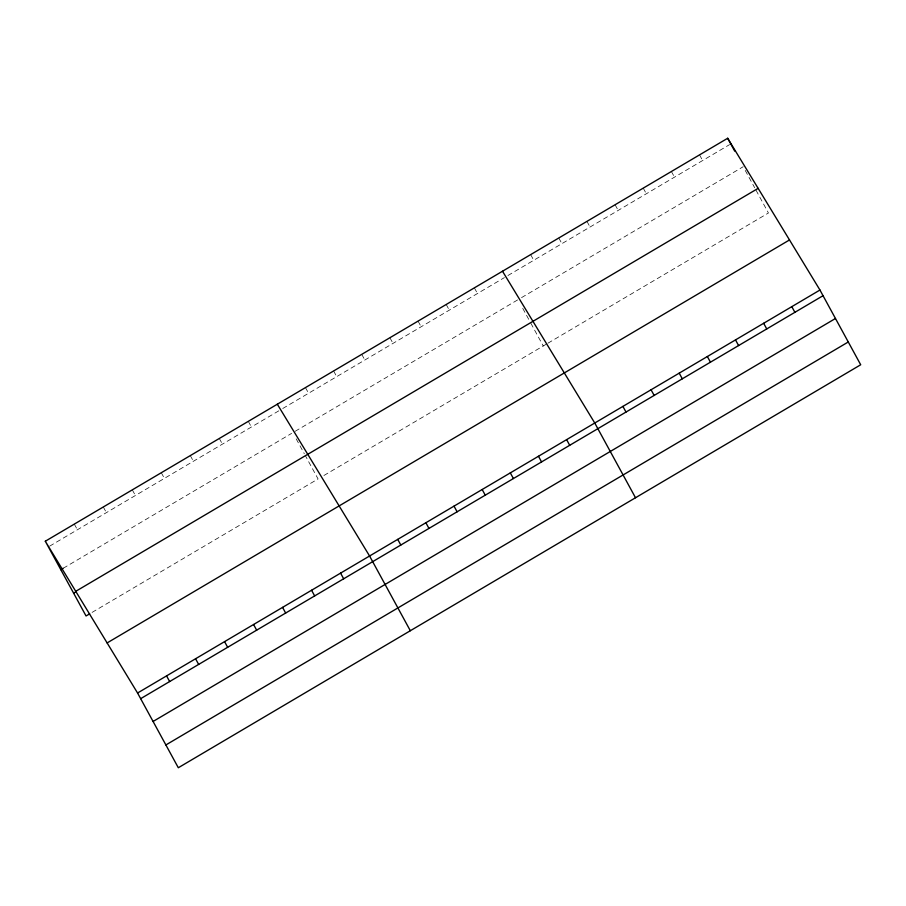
<?xml version="1.0" encoding="UTF-8"?>
<svg xmlns="http://www.w3.org/2000/svg" width="906" height="906" viewBox="0 0 906 906"><rect width="100%" height="100%" fill="white"/><g stroke="black" fill="none" stroke-linecap="round" stroke-linejoin="round"><path stroke-width="0.68" stroke-dasharray="4.53 3.4" d="M49.592 546.182L279.195 410.599M282.751 408.504L504.416 277.598M507.938 275.515L729.602 144.609M63.227 568.266L291.619 433.385M295.175 431.29L518.017 299.693M521.539 297.621L743.203 166.715M92.084 612.399L318.063 478.946L305.628 456.16M323.918 475.491L546.771 343.895M547.937 343.193L768.435 212.989L756.012 190.192M745.23 170.419L754.664 187.723M699.545 154.881L702.626 160.543M671.391 171.494L674.483 177.168M643.249 188.12L646.329 193.782M615.095 204.745L618.186 210.407M586.952 221.37L590.033 227.032M558.798 237.995L561.89 243.657M530.656 254.609L533.736 260.282M522.739 308.346L530.146 321.936M530.825 323.182L543.249 345.967M474.359 287.859L477.439 293.521M446.205 304.484L449.297 310.146M418.051 321.109L421.143 326.772M389.908 337.723L393 343.397M361.754 354.348L364.846 360.01M333.612 370.973L336.704 376.636M305.458 387.598L308.55 393.261M296.194 438.855L304.28 453.691M248.312 421.347L251.404 427.009M219.309 438.47L222.4 444.133M190.305 455.605L193.397 461.267M161.302 472.728L164.394 478.391M132.31 489.852L135.39 495.514M103.307 506.975L106.387 512.649M74.303 524.11L77.395 529.772"/><path stroke-width="1.36" d="M45.3 541.233L727.688 138.256L819.953 290.033L860.7 364.767L178.312 767.744L137.565 693.011L45.3 541.233L86.047 615.967L89.671 613.826M60.815 569.693L63.227 568.266M75.742 591.324L758.141 188.346M73.624 593.17L76.036 591.743M107.112 642.932L789.511 239.943M137.565 693.011L819.953 290.033M140.657 698.673L823.044 295.696M153.08 721.47L835.468 318.493M165.877 744.958L848.276 341.981M502.502 271.234L594.766 423.023L635.514 497.756M277.315 404.223L369.58 556.001L410.327 630.735M727.688 138.256L734.709 151.121M791.81 306.658L794.89 312.321M763.656 323.283L766.748 328.946M735.513 339.909L738.594 345.571M707.36 356.522L710.451 362.196M679.217 373.147L682.297 378.81M651.063 389.773L654.155 395.435M622.909 406.398L626.001 412.06M566.612 439.637L569.704 445.31M538.47 456.262L541.562 461.924M510.316 472.887L513.408 478.549M482.173 489.512L485.265 495.174M454.019 506.137L457.111 511.799M425.877 522.751L428.957 528.425M397.723 539.376L400.814 545.038M340.577 573.124L343.668 578.798M311.573 590.259L314.665 595.922M282.57 607.382L285.662 613.045M253.567 624.506L256.658 630.168M224.563 641.629L227.655 647.303M195.571 658.764L198.652 664.426M166.568 675.887L169.649 681.55"/></g></svg>
